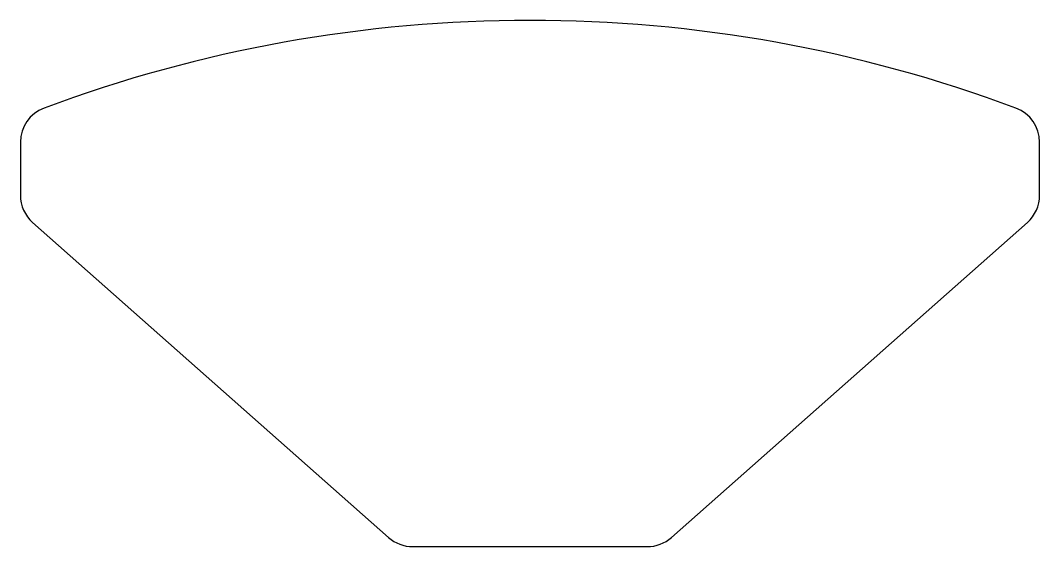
# Model space of a CAD drawing. Header units: millimetres. Extents: x 70.2 to 140.2, y 160.9 to 197.
import ezdxf

# ---------------------------------------------------------------- set-up
doc = ezdxf.new("R2010")
doc.units = ezdxf.units.MM
doc.layers.add('SLD-0', color=179, linetype='Continuous')

msp = doc.modelspace()

# ---------------------------------------------------------------- linework, layer by layer
at = {"layer": 'SLD-0', "color": 179, "linetype": 'Continuous', "lineweight": 25}
for p, q in [((70.178, 188.675), (70.178, 185.029)), ((140.178, 185.029), (140.178, 188.675)), ((71.021, 183.157), (95.469, 161.521)), ((114.887, 161.521), (139.335, 183.157)), ((97.125, 160.893), (113.231, 160.893))]:
    msp.add_line(p, q, dxfattribs=at)
for centre, radius, start, end in [((105.178, 101.643), 95.402, 69.52305, 110.47695), ((72.678, 188.675), 2.5, 110.47695, 180), ((137.678, 188.675), 2.5, 360, 69.52305), ((72.678, 185.029), 2.5, 180, 228.49125), ((137.678, 185.029), 2.5, 311.50875, 0), ((97.125, 163.393), 2.5, 228.49125, 270), ((113.231, 163.393), 2.5, 270, 311.50875)]:
    msp.add_arc(centre, radius, start, end, dxfattribs=at)

doc.saveas('drawing.dxf')
